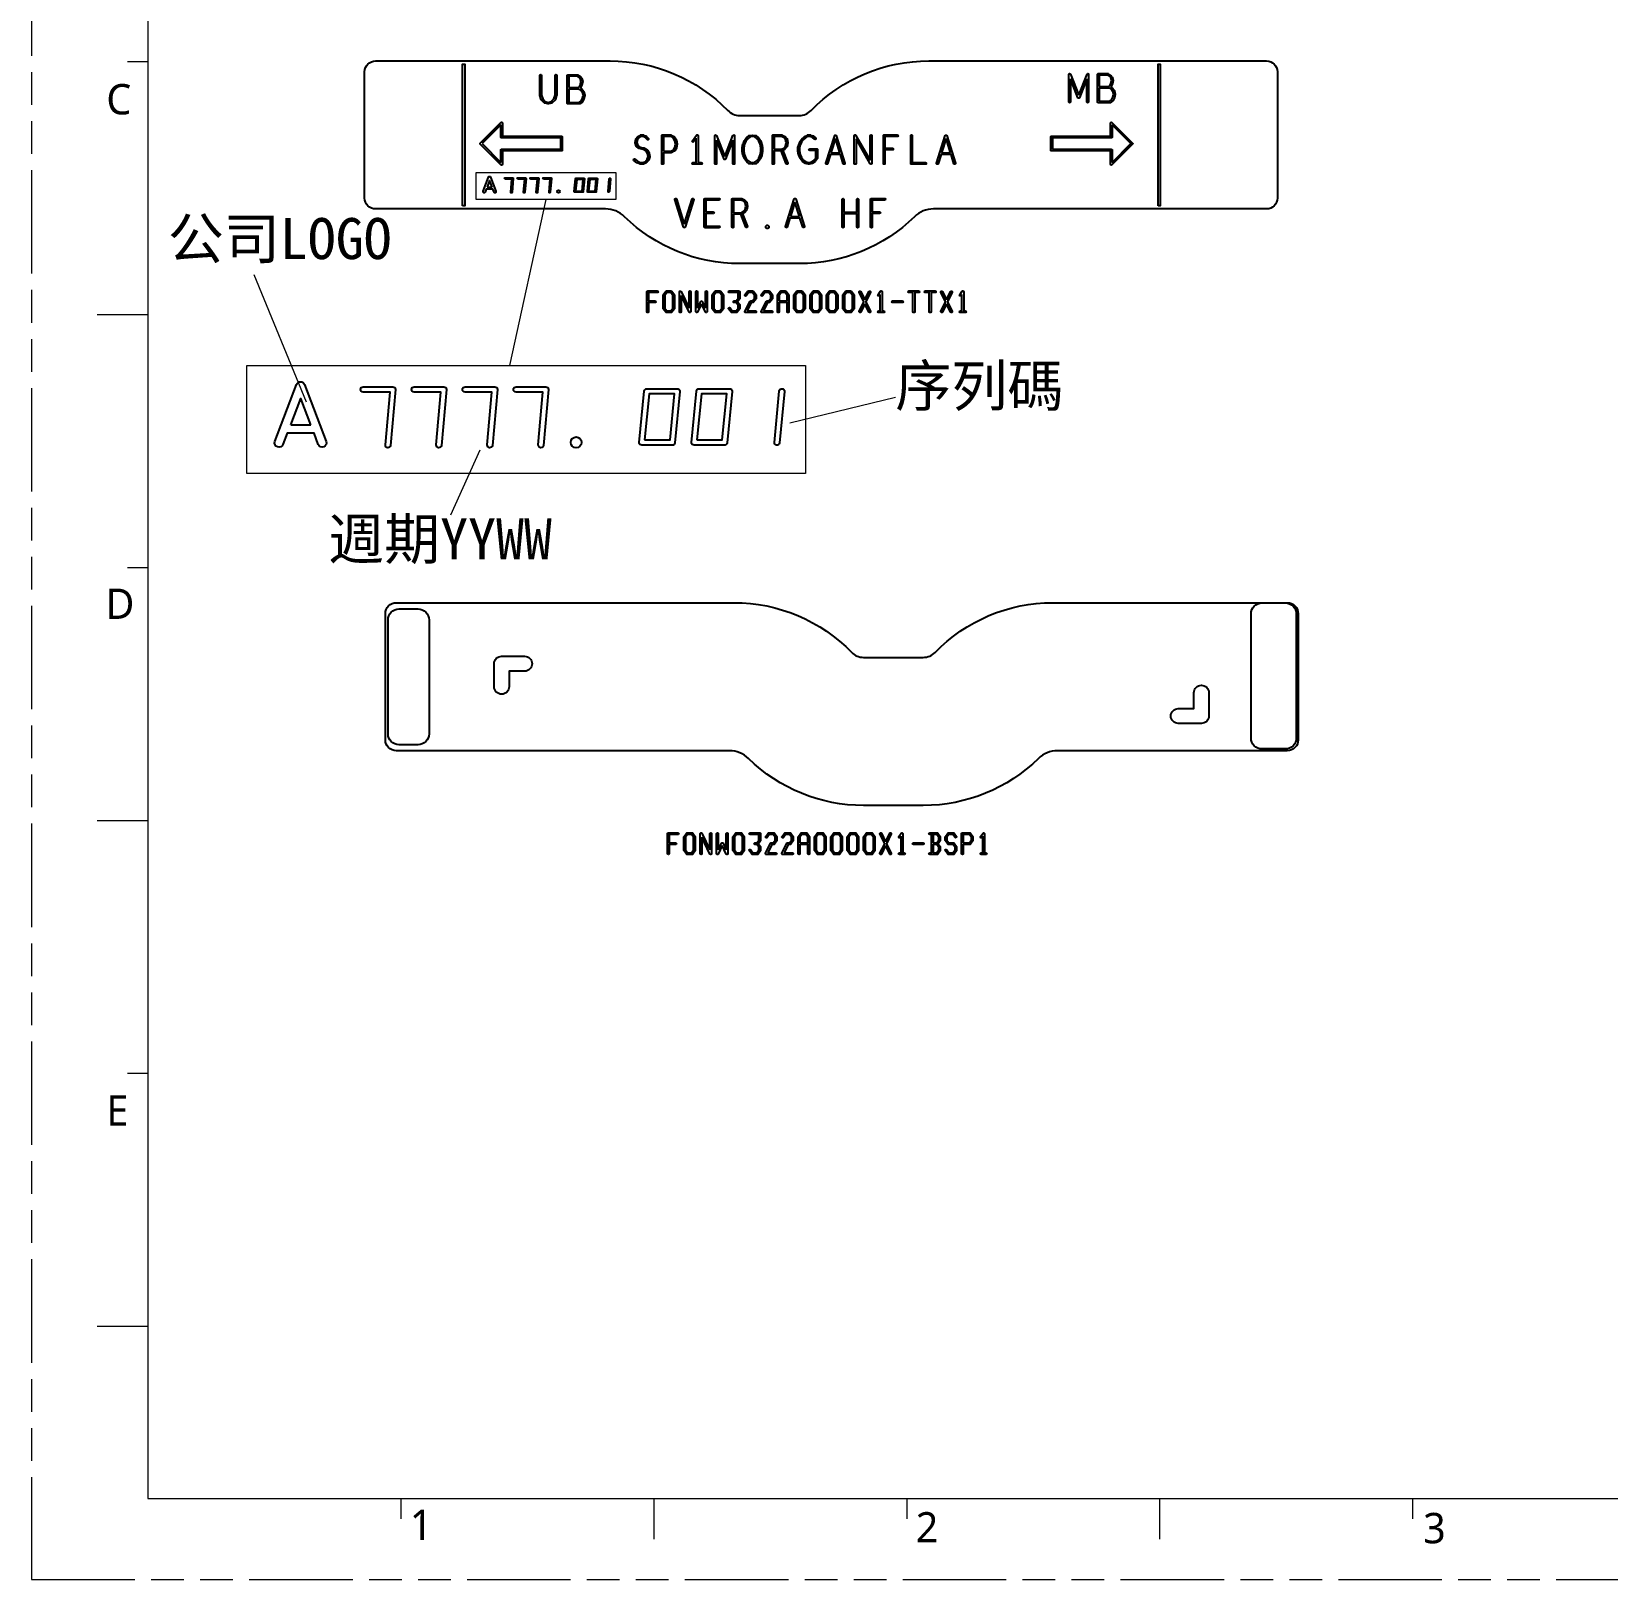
# Model space of a CAD drawing. Extents: x 1548 to 1929, y -174 to 95.
# Drawn here: x 1547.6 to 1692.3, y -174.5 to -32.3 of the extents above; entities that cross this region are included whole.
import ezdxf

# ---------------------------------------------------------------- set-up
doc = ezdxf.new("R2010")
doc.units = 0
doc.linetypes.add('PHANTOM', pattern=[29.5, 9.5, -1.5, 3, -1.5, 3, -1.5, 9.5])
doc.layers.get('0').update_dxf_attribs({"lineweight": 5})
doc.layers.add('0PAPERF', color=2, linetype='PHANTOM', lineweight=5, plot=False)
doc.layers.add('DIM', color=3, linetype='Continuous', lineweight=5)
doc.layers.add('備註', color=1, linetype='Continuous', lineweight=5)
for name, color, linetype in [('gbr-dxf_layer0', 7, 'Continuous'), ('gbr-outline-dxf_layer1', 2, 'Continuous'), ('鵬鼎', 5, 'Continuous')]:
    doc.layers.add(name, color=color, linetype=linetype)
doc.styles.add('SIMPLEX', font='simplex.shx')
doc.styles.get("Standard").update_dxf_attribs({"font": 'txt.shx'})

msp = doc.modelspace()

# ---------------------------------------------------------------- linework, layer by layer
for p, q in [((1558.29, 80.99), (1558.29, -167.04)), ((1558.29, -35.13), (1556.43, -35.13)), ((1558.29, -58.35), (1553.64, -58.35)), ((1558.29, -81.58), (1556.43, -81.58)), ((1558.29, -104.8), (1553.64, -104.8)), ((1558.29, -128.02), (1556.43, -128.02)), ((1558.29, -151.25), (1553.64, -151.25)), ((1558.29, -167.04), (1916.87, -167.04)), ((1581.51, -167.04), (1581.51, -168.9)), ((1627.96, -167.04), (1627.96, -168.9)), ((1674.41, -167.04), (1674.41, -168.9))]:
    msp.add_line(p, q)
at = {"color": 0}
for p, q in [((1604.73, -167.04), (1604.73, -170.76)), ((1651.18, -167.04), (1651.18, -170.76))]:
    msp.add_line(p, q, dxfattribs=at)
at = {"layer": '0PAPERF'}
for p, q in [((1547.6, 94.93), (1547.6, -174.47)), ((1547.6, -174.47), (1928.58, -174.47))]:
    msp.add_line(p, q, dxfattribs=at)
at = {"layer": 'gbr-dxf_layer0'}
for p, q in [((1590.69, -40.91), (1588.97, -42.63)), ((1588.97, -42.63), (1590.69, -44.35)), ((1621.42, -42.17), (1621.01, -43.48)), ((1621.83, -43.48), (1621.42, -42.17)), ((1631.58, -42.17), (1631.17, -43.48)), ((1631.99, -43.48), (1631.58, -42.17)), ((1621.01, -43.48), (1621.83, -43.48)), ((1631.17, -43.48), (1631.99, -43.48)), ((1589.9, -46.63), (1589.67, -46.02)), ((1589.67, -46.02), (1589.67, -46.02)), ((1589.44, -46.63), (1589.9, -46.63)), ((1617.7, -47.99), (1617.29, -49.31)), ((1618.12, -49.31), (1617.7, -47.99)), ((1617.29, -49.31), (1618.12, -49.31)), ((1572.32, -66.02), (1572.31, -65.99)), ((1573.24, -68.44), (1572.32, -66.02)), ((1571.4, -68.44), (1573.24, -68.44))]:
    msp.add_line(p, q, dxfattribs=at)
at = {"layer": 'gbr-dxf_layer0', "linetype": 'Continuous'}
for points in [[(1587.18, -48.33), (1587.18, -35.33), (1587.38, -35.33), (1587.38, -48.33)], [(1651.04, -48.33), (1651.04, -35.33), (1651.24, -35.33), (1651.24, -48.33)], [(1596.94, -37.48), (1597.82, -37.48), (1597.91, -37.39), (1598, -37.2), (1598.05, -36.93), (1598, -36.7), (1597.89, -36.56), (1597.7, -36.45), (1596.94, -36.45)], [(1645.65, -37.38), (1646.52, -37.38), (1646.62, -37.29), (1646.7, -37.1), (1646.76, -36.83), (1646.71, -36.6), (1646.6, -36.46), (1646.41, -36.35), (1645.65, -36.35)], [(1645.65, -38.74), (1646.59, -38.74), (1646.78, -38.6), (1646.89, -38.37), (1646.95, -38.09), (1646.9, -37.83), (1646.73, -37.61), (1646.54, -37.54), (1645.65, -37.54)], [(1596.94, -38.84), (1597.88, -38.84), (1598.07, -38.69), (1598.19, -38.47), (1598.25, -38.19), (1598.19, -37.93), (1598.02, -37.71), (1597.83, -37.64), (1596.94, -37.64)], [(1605.62, -43.32), (1606.29, -43.32), (1606.54, -43.2), (1606.68, -42.98), (1606.74, -42.67), (1606.68, -42.36), (1606.51, -42.1), (1606.29, -41.99), (1605.62, -41.99)], [(1613.02, -43.34), (1613.08, -43.67), (1613.2, -43.95), (1613.38, -44.18), (1613.58, -44.34), (1613.8, -44.37), (1614.02, -44.34), (1614.22, -44.18), (1614.4, -43.95), (1614.52, -43.67), (1614.58, -43.34), (1614.58, -43.02), (1614.52, -42.69), (1614.4, -42.41), (1614.22, -42.18), (1614.02, -42.02), (1613.8, -41.99), (1613.58, -42.02), (1613.38, -42.18), (1613.2, -42.41), (1613.08, -42.69), (1613.02, -43.02)], [(1615.78, -43.15), (1616.48, -43.15), (1616.67, -43.04), (1616.84, -42.85), (1616.9, -42.55), (1616.84, -42.24), (1616.71, -42.1), (1616.48, -41.99), (1615.78, -41.99)], [(1597.56, -46.98), (1598.15, -46.98), (1598.25, -45.92), (1597.67, -45.92)], [(1598.76, -46.98), (1599.35, -46.98), (1599.45, -45.92), (1598.87, -45.92)], [(1612.07, -48.97), (1612.76, -48.97), (1612.96, -48.86), (1613.13, -48.67), (1613.18, -48.37), (1613.13, -48.07), (1612.99, -47.92), (1612.77, -47.81), (1612.07, -47.81)], [(1605.75, -57.74), (1605.94, -57.99), (1606.3, -57.99), (1606.49, -57.74), (1606.49, -56.57), (1606.3, -56.31), (1605.94, -56.31), (1605.75, -56.57)], [(1610.25, -57.74), (1610.44, -57.99), (1610.8, -57.99), (1610.99, -57.74), (1610.99, -56.57), (1610.8, -56.31), (1610.44, -56.31), (1610.25, -56.57)], [(1616.25, -57.08), (1616.99, -57.08), (1616.99, -56.57), (1616.8, -56.31), (1616.44, -56.31), (1616.25, -56.57)], [(1617.75, -57.74), (1617.94, -57.99), (1618.3, -57.99), (1618.49, -57.74), (1618.49, -56.57), (1618.3, -56.31), (1617.94, -56.31), (1617.75, -56.57)], [(1619.25, -57.74), (1619.44, -57.99), (1619.8, -57.99), (1619.99, -57.74), (1619.99, -56.57), (1619.8, -56.31), (1619.44, -56.31), (1619.25, -56.57)], [(1620.75, -57.74), (1620.94, -57.99), (1621.3, -57.99), (1621.49, -57.74), (1621.49, -56.57), (1621.3, -56.31), (1620.94, -56.31), (1620.75, -56.57)], [(1622.25, -57.74), (1622.44, -57.99), (1622.8, -57.99), (1622.99, -57.74), (1622.99, -56.57), (1622.8, -56.31), (1622.44, -56.31), (1622.25, -56.57)], [(1603.9, -69.84), (1606.23, -69.84), (1606.64, -65.61), (1604.32, -65.61)], [(1608.7, -69.84), (1611.03, -69.84), (1611.44, -65.61), (1609.12, -65.61)], [(1607.66, -107.49), (1607.84, -107.75), (1608.21, -107.75), (1608.4, -107.49), (1608.4, -106.32), (1608.21, -106.06), (1607.84, -106.06), (1607.66, -106.32)], [(1612.16, -107.49), (1612.34, -107.75), (1612.71, -107.75), (1612.9, -107.49), (1612.9, -106.32), (1612.71, -106.06), (1612.34, -106.06), (1612.16, -106.32)], [(1618.16, -106.83), (1618.9, -106.83), (1618.9, -106.32), (1618.71, -106.06), (1618.34, -106.06), (1618.16, -106.32)], [(1619.66, -107.49), (1619.84, -107.75), (1620.21, -107.75), (1620.4, -107.49), (1620.4, -106.32), (1620.21, -106.06), (1619.84, -106.06), (1619.66, -106.32)], [(1621.16, -107.49), (1621.34, -107.75), (1621.71, -107.75), (1621.9, -107.49), (1621.9, -106.32), (1621.71, -106.06), (1621.34, -106.06), (1621.16, -106.32)], [(1622.66, -107.49), (1622.84, -107.75), (1623.21, -107.75), (1623.4, -107.49), (1623.4, -106.32), (1623.21, -106.06), (1622.84, -106.06), (1622.66, -106.32)], [(1624.16, -107.49), (1624.34, -107.75), (1624.71, -107.75), (1624.9, -107.49), (1624.9, -106.32), (1624.71, -106.06), (1624.34, -106.06), (1624.16, -106.32)], [(1630.38, -106.83), (1630.71, -106.83), (1630.9, -106.58), (1630.9, -106.32), (1630.71, -106.06), (1630.38, -106.06)], [(1630.38, -107.75), (1630.71, -107.75), (1630.9, -107.49), (1630.9, -107.24), (1630.71, -106.98), (1630.38, -106.98)], [(1633.16, -106.83), (1633.71, -106.83), (1633.9, -106.58), (1633.9, -106.32), (1633.71, -106.06), (1633.16, -106.06)]]:
    msp.add_lwpolyline(points, close=True, dxfattribs=at)
for points in [[(1594.28, -38.19), (1594.28, -36.37, -1), (1594.43, -36.37), (1594.43, -38.18), (1594.55, -38.53), (1594.78, -38.76), (1595.05, -38.84), (1595.33, -38.76), (1595.56, -38.53), (1595.68, -38.18), (1595.68, -36.37, -1), (1595.83, -36.37), (1595.83, -38.19, -0.081718), (1595.82, -38.22), (1595.7, -38.6, -0.117618), (1595.68, -38.63), (1595.42, -38.88, -0.133403), (1595.39, -38.9), (1595.07, -38.99, -0.130976), (1595.03, -38.99), (1594.72, -38.9, -0.133401), (1594.68, -38.88), (1594.43, -38.63, -0.117629), (1594.41, -38.6), (1594.28, -38.22, -0.081719)], [(1588.81, -42.68, -0.414237), (1588.81, -42.58), (1590.71, -40.68, -0.669783), (1590.84, -40.73), (1590.84, -41.95), (1596.26, -41.95, -0.414241), (1596.34, -42.03), (1596.34, -43.23, -0.414241), (1596.26, -43.3), (1590.84, -43.3), (1590.84, -44.53, -0.669783), (1590.71, -44.58)], [(1602.92, -44.17, -1), (1603.02, -44.05), (1603.27, -44.26), (1603.53, -44.37), (1603.75, -44.37), (1603.97, -44.26), (1604.14, -44.07), (1604.23, -43.81), (1604.17, -43.55), (1604.03, -43.32), (1603.77, -43.17), (1603.4, -43.09, -0.110279), (1603.37, -43.07), (1603.15, -42.9, -0.154258), (1603.12, -42.86), (1603.03, -42.57, -0.132205), (1603.03, -42.53), (1603.09, -42.23, -0.109847), (1603.1, -42.2), (1603.26, -41.99, -0.104238), (1603.29, -41.97), (1603.51, -41.84, -0.13151), (1603.55, -41.83), (1603.77, -41.83, -0.091899), (1603.79, -41.84), (1604.02, -41.92, -0.119935), (1604.05, -41.94), (1604.24, -42.16, -1), (1604.12, -42.26), (1603.95, -42.06), (1603.75, -41.99), (1603.57, -41.99), (1603.37, -42.1), (1603.24, -42.28), (1603.18, -42.54), (1603.26, -42.8), (1603.45, -42.94), (1603.82, -43.02, -0.080199), (1603.84, -43.03), (1604.12, -43.2, -0.121595), (1604.15, -43.22), (1604.31, -43.48, -0.088359), (1604.32, -43.5), (1604.38, -43.8, -0.132046), (1604.38, -43.84), (1604.28, -44.13, -0.106883), (1604.27, -44.16), (1604.08, -44.37, -0.095711), (1604.05, -44.39), (1603.8, -44.52, -0.117327), (1603.77, -44.53), (1603.51, -44.53, -0.105307), (1603.48, -44.52), (1603.2, -44.39, -0.070404), (1603.18, -44.38)], [(1605.47, -44.45), (1605.47, -41.91, -0.414239), (1605.55, -41.83), (1606.31, -41.83, -0.117327), (1606.34, -41.84), (1606.6, -41.97, -0.135266), (1606.63, -42), (1606.82, -42.29, -0.098169), (1606.83, -42.32), (1606.89, -42.66, -0.093043), (1606.89, -42.69), (1606.83, -43.02, -0.094948), (1606.82, -43.05), (1606.66, -43.3, -0.150911), (1606.62, -43.33), (1606.34, -43.46, -0.106318), (1606.31, -43.47), (1605.62, -43.47), (1605.62, -44.45, -1)], [(1612.87, -43.35), (1612.87, -43.01, -0.047494), (1612.87, -43), (1612.93, -42.66, -0.055619), (1612.94, -42.64), (1613.06, -42.35, -0.060988), (1613.07, -42.33), (1613.26, -42.08, -0.07091), (1613.28, -42.06), (1613.5, -41.89, -0.122785), (1613.53, -41.88), (1613.79, -41.84, -0.08303), (1613.81, -41.84), (1614.07, -41.88, -0.122803), (1614.1, -41.89), (1614.32, -42.06, -0.070956), (1614.34, -42.08), (1614.53, -42.33, -0.060985), (1614.54, -42.35), (1614.66, -42.64, -0.055604), (1614.67, -42.66), (1614.73, -43, -0.047494), (1614.73, -43.01), (1614.73, -43.35, -0.047494), (1614.73, -43.36), (1614.67, -43.7, -0.055619), (1614.66, -43.72), (1614.54, -44.01, -0.060988), (1614.53, -44.03), (1614.34, -44.28, -0.07091), (1614.32, -44.3), (1614.1, -44.47, -0.122785), (1614.07, -44.48), (1613.81, -44.53, -0.08303), (1613.79, -44.53), (1613.53, -44.48, -0.122803), (1613.5, -44.47), (1613.28, -44.3, -0.070956), (1613.26, -44.28), (1613.07, -44.03, -0.060985), (1613.06, -44.01), (1612.94, -43.72, -0.055604), (1612.93, -43.7), (1612.87, -43.36, -0.047494)], [(1615.63, -44.45), (1615.63, -41.91, -0.414239), (1615.71, -41.83), (1616.5, -41.83, -0.117327), (1616.53, -41.84), (1616.79, -41.97, -0.089771), (1616.81, -41.99), (1616.97, -42.15, -0.14444), (1616.99, -42.19), (1617.05, -42.53, -0.093043), (1617.05, -42.56), (1616.99, -42.9, -0.13802), (1616.97, -42.93), (1616.78, -43.15, -0.081369), (1616.76, -43.16), (1616.59, -43.26), (1617.05, -44.42, -1), (1616.9, -44.48), (1616.45, -43.3), (1615.78, -43.3), (1615.78, -44.45, -1)], [(1617.98, -43.31), (1617.98, -43.01, -0.062634), (1617.98, -42.99), (1618.05, -42.73), (1618.18, -42.43, -0.060988), (1618.18, -42.41), (1618.37, -42.16, -0.05144), (1618.39, -42.15), (1618.58, -41.98, -0.066824), (1618.59, -41.97), (1618.85, -41.84, -0.117327), (1618.88, -41.83), (1619.1, -41.83, -0.081654), (1619.13, -41.84), (1619.38, -41.92, -0.103331), (1619.41, -41.94), (1619.6, -42.11, -1), (1619.5, -42.22), (1619.32, -42.06), (1619.09, -41.99), (1618.9, -41.99), (1618.67, -42.1), (1618.49, -42.26), (1618.31, -42.5), (1618.19, -42.78), (1618.13, -43.02), (1618.13, -43.3), (1618.19, -43.62), (1618.31, -43.9), (1618.49, -44.14), (1618.69, -44.3), (1618.98, -44.37), (1619.26, -44.3), (1619.46, -44.14), (1619.63, -43.92), (1619.63, -43.26), (1619.07, -43.26, -1), (1619.07, -43.1), (1619.71, -43.1, -0.414239), (1619.78, -43.18), (1619.78, -43.94, -0.162332), (1619.77, -43.99), (1619.58, -44.24, -0.070303), (1619.56, -44.26), (1619.34, -44.43, -0.099434), (1619.31, -44.44), (1619, -44.52, -0.130976), (1618.96, -44.52), (1618.64, -44.44, -0.099456), (1618.61, -44.43), (1618.39, -44.26, -0.070257), (1618.37, -44.24), (1618.18, -43.99, -0.060985), (1618.18, -43.97), (1618.05, -43.68, -0.055604), (1618.04, -43.66), (1617.98, -43.32, -0.047494)], [(1620.55, -44.43), (1621.35, -41.89, -0.735222), (1621.49, -41.89), (1622.29, -44.43, -1), (1622.14, -44.47), (1621.88, -43.64), (1620.96, -43.64), (1620.7, -44.47, -1)], [(1625.82, -44.45), (1625.82, -41.91, -0.414239), (1625.9, -41.83), (1627.1, -41.83, -1), (1627.1, -41.99), (1625.97, -41.99), (1625.97, -43.06), (1626.66, -43.06, -1), (1626.66, -43.21), (1625.97, -43.21), (1625.97, -44.45, -1)], [(1628.33, -44.45), (1628.33, -41.91, -1), (1628.48, -41.91), (1628.48, -44.37), (1629.68, -44.37, -1), (1629.68, -44.53), (1628.41, -44.53, -0.414239)], [(1630.71, -44.43), (1631.51, -41.89, -0.735222), (1631.65, -41.89), (1632.45, -44.43, -1), (1632.3, -44.47), (1632.04, -43.64), (1631.12, -43.64), (1630.86, -44.47, -1)], [(1641.19, -43.23), (1641.19, -42.03, -0.414241), (1641.26, -41.95), (1646.69, -41.95), (1646.69, -40.73, -0.669783), (1646.81, -40.68), (1648.71, -42.58, -0.414237), (1648.71, -42.68), (1646.81, -44.58, -0.669783), (1646.69, -44.53), (1646.69, -43.3), (1641.26, -43.3, -0.414241)], [(1589.08, -47.01), (1589.57, -45.7, -0.689238), (1589.76, -45.7), (1590.25, -47.01, -1), (1590.07, -47.08), (1589.97, -46.82), (1589.36, -46.82), (1589.26, -47.08, -0.999982)], [(1591.1, -45.88, -1), (1591.1, -45.76), (1591.78, -45.76, -0.441609), (1591.84, -45.82), (1591.73, -47.1, -1), (1591.61, -47.09), (1591.72, -45.88)], [(1592.27, -45.88, -1), (1592.27, -45.76), (1592.95, -45.76, -0.441609), (1593.01, -45.82), (1592.9, -47.1, -1), (1592.78, -47.09), (1592.89, -45.88)], [(1593.44, -45.88, -1), (1593.44, -45.76), (1594.12, -45.76, -0.441609), (1594.18, -45.82), (1594.07, -47.1, -1), (1593.95, -47.09), (1594.06, -45.88)], [(1594.61, -45.88, -1), (1594.61, -45.76), (1595.29, -45.76, -0.441609), (1595.35, -45.82), (1595.24, -47.1, -1), (1595.12, -47.09), (1595.23, -45.88)], [(1597.44, -47.03), (1597.55, -45.85, -0.387611), (1597.61, -45.8), (1598.31, -45.8, -0.444611), (1598.37, -45.86), (1598.26, -47.04, -0.387611), (1598.2, -47.1), (1597.5, -47.1, -0.444611)], [(1598.64, -47.03), (1598.75, -45.85, -0.387811), (1598.81, -45.8), (1599.51, -45.8, -0.444611), (1599.57, -45.86), (1599.46, -47.04, -0.387611), (1599.4, -47.1), (1598.7, -47.1, -0.444611)], [(1600.54, -47.03), (1600.65, -45.85, -1), (1600.77, -45.86), (1600.66, -47.04, -1)], [(1609.37, -50.28), (1609.37, -47.74, -0.414239), (1609.45, -47.66), (1610.72, -47.66, -1), (1610.72, -47.81), (1609.53, -47.81), (1609.53, -48.89), (1610.21, -48.89, -1), (1610.21, -49.04), (1609.53, -49.04), (1609.53, -50.2), (1610.72, -50.2, -1), (1610.72, -50.35), (1609.45, -50.35, -0.414239)], [(1611.91, -50.28), (1611.91, -47.74, -0.414239), (1611.99, -47.66), (1612.78, -47.66, -0.117327), (1612.82, -47.67), (1613.07, -47.79, -0.090394), (1613.09, -47.81), (1613.25, -47.98, -0.14317), (1613.27, -48.02), (1613.33, -48.36, -0.093929), (1613.33, -48.39), (1613.27, -48.72, -0.13802), (1613.25, -48.76), (1613.06, -48.97, -0.081369), (1613.04, -48.99), (1612.88, -49.08), (1613.33, -50.25, -1), (1613.19, -50.3), (1612.73, -49.12), (1612.07, -49.12), (1612.07, -50.28, -1)], [(1616.84, -50.25), (1617.63, -47.71, -0.735222), (1617.78, -47.71), (1618.57, -50.25, -1), (1618.43, -50.3), (1618.16, -49.46), (1617.24, -49.46), (1616.98, -50.3, -1)], [(1622.04, -50.28), (1622.04, -47.74, -1), (1622.19, -47.74), (1622.19, -48.93), (1623.38, -48.93), (1623.38, -47.74, -1), (1623.53, -47.74), (1623.53, -50.28, -1), (1623.38, -50.28), (1623.38, -49.08), (1622.19, -49.08), (1622.19, -50.28, -1)], [(1624.65, -50.28), (1624.65, -47.74, -0.414239), (1624.72, -47.66), (1625.93, -47.66, -1), (1625.93, -47.81), (1624.8, -47.81), (1624.8, -48.89), (1625.48, -48.89, -1), (1625.48, -49.04), (1624.8, -49.04), (1624.8, -50.28, -1)], [(1615.02, -50.32), (1615.02, -50.23, -0.25242), (1615.06, -50.17), (1615.12, -50.13, -0.301792), (1615.21, -50.13), (1615.27, -50.17, -0.252433), (1615.3, -50.23), (1615.3, -50.32, -0.252691), (1615.27, -50.38), (1615.21, -50.42, -0.301792), (1615.12, -50.42), (1615.06, -50.38, -0.252456)], [(1604.1, -58.07), (1604.1, -56.23, -0.414239), (1604.17, -56.16), (1605.07, -56.16, -1), (1605.07, -56.31), (1604.25, -56.31), (1604.25, -57.08), (1604.84, -57.08, -1), (1604.84, -57.23), (1604.25, -57.23), (1604.25, -58.07, -1)], [(1605.6, -57.76), (1605.6, -56.54, -0.159612), (1605.61, -56.5), (1605.84, -56.19, -0.240361), (1605.9, -56.16), (1606.34, -56.16, -0.240361), (1606.4, -56.19), (1606.63, -56.5, -0.159612), (1606.64, -56.54), (1606.64, -57.76, -0.159612), (1606.63, -57.81), (1606.4, -58.11, -0.240361), (1606.34, -58.15), (1605.9, -58.15, -0.240361), (1605.84, -58.11), (1605.61, -57.81, -0.159612)], [(1610.1, -57.76), (1610.1, -56.54, -0.159612), (1610.11, -56.5), (1610.34, -56.19, -0.240361), (1610.4, -56.16), (1610.84, -56.16, -0.240361), (1610.9, -56.19), (1611.13, -56.5, -0.159612), (1611.14, -56.54), (1611.14, -57.76, -0.159612), (1611.13, -57.81), (1610.9, -58.11, -0.240361), (1610.84, -58.15), (1610.4, -58.15, -0.240361), (1610.34, -58.11), (1610.11, -57.81, -0.159612)], [(1611.61, -57.81, -1), (1611.74, -57.72), (1611.94, -57.99), (1612.3, -57.99), (1612.49, -57.74), (1612.49, -57.48), (1612.3, -57.23), (1612.12, -57.23, -1), (1612.12, -57.08), (1612.3, -57.08), (1612.49, -56.82), (1612.49, -56.31), (1611.67, -56.31, -1), (1611.67, -56.16), (1612.57, -56.16, -0.414239), (1612.64, -56.23), (1612.64, -56.85, -0.159612), (1612.63, -56.89), (1612.44, -57.15), (1612.63, -57.41, -0.159612), (1612.64, -57.46), (1612.64, -57.76, -0.159612), (1612.63, -57.81), (1612.4, -58.11, -0.240361), (1612.34, -58.15), (1611.9, -58.15, -0.240361), (1611.84, -58.11)], [(1616.1, -58.07), (1616.1, -56.54, -0.159612), (1616.11, -56.5), (1616.34, -56.19, -0.240361), (1616.4, -56.16), (1616.84, -56.16, -0.240361), (1616.9, -56.19), (1617.13, -56.5, -0.159612), (1617.14, -56.54), (1617.14, -58.07, -1), (1616.99, -58.07), (1616.99, -57.23), (1616.25, -57.23), (1616.25, -58.07, -1)], [(1617.6, -57.76), (1617.6, -56.54, -0.159612), (1617.61, -56.5), (1617.84, -56.19, -0.240361), (1617.9, -56.16), (1618.34, -56.16, -0.240361), (1618.4, -56.19), (1618.63, -56.5, -0.159612), (1618.64, -56.54), (1618.64, -57.76, -0.159612), (1618.63, -57.81), (1618.4, -58.11, -0.240361), (1618.34, -58.15), (1617.9, -58.15, -0.240361), (1617.84, -58.11), (1617.61, -57.81, -0.159612)], [(1619.1, -57.76), (1619.1, -56.54, -0.159612), (1619.11, -56.5), (1619.34, -56.19, -0.240361), (1619.4, -56.16), (1619.84, -56.16, -0.240361), (1619.9, -56.19), (1620.13, -56.5, -0.159612), (1620.14, -56.54), (1620.14, -57.76, -0.159612), (1620.13, -57.81), (1619.9, -58.11, -0.240361), (1619.84, -58.15), (1619.4, -58.15, -0.240361), (1619.34, -58.11), (1619.11, -57.81, -0.159612)], [(1620.6, -57.76), (1620.6, -56.54, -0.159612), (1620.61, -56.5), (1620.84, -56.19, -0.240361), (1620.9, -56.16), (1621.34, -56.16, -0.240361), (1621.4, -56.19), (1621.63, -56.5, -0.159612), (1621.64, -56.54), (1621.64, -57.76, -0.159612), (1621.63, -57.81), (1621.4, -58.11, -0.240361), (1621.34, -58.15), (1620.9, -58.15, -0.240361), (1620.84, -58.11), (1620.61, -57.81, -0.159612)], [(1622.1, -57.76), (1622.1, -56.54, -0.159612), (1622.11, -56.5), (1622.34, -56.19, -0.240361), (1622.4, -56.16), (1622.84, -56.16, -0.240361), (1622.9, -56.19), (1623.13, -56.5, -0.159612), (1623.14, -56.54), (1623.14, -57.76, -0.159612), (1623.13, -57.81), (1622.9, -58.11, -0.240361), (1622.84, -58.15), (1622.4, -58.15, -0.240361), (1622.34, -58.11), (1622.11, -57.81, -0.159612)], [(1628.17, -56.31, -1), (1628.17, -56.16), (1629.07, -56.16, -1), (1629.07, -56.31), (1628.7, -56.31), (1628.7, -58.07, -1), (1628.54, -58.07), (1628.54, -56.31)], [(1629.67, -56.31, -1), (1629.67, -56.16), (1630.57, -56.16, -1), (1630.57, -56.31), (1630.2, -56.31), (1630.2, -58.07, -1), (1630.04, -58.07), (1630.04, -56.31)], [(1626.67, -57.23, -1), (1626.67, -57.08), (1627.57, -57.08, -1), (1627.57, -57.23)], [(1569.95, -69.97), (1571.94, -64.75, -0.689238), (1572.68, -64.75), (1574.66, -69.97, -1), (1573.93, -70.25), (1573.54, -69.23), (1571.08, -69.23), (1570.69, -70.25, -0.999982)], [(1578.05, -65.44, -1), (1578.05, -64.96), (1580.78, -64.96, -0.441609), (1581.02, -65.22), (1580.57, -70.34, -1), (1580.09, -70.29), (1580.52, -65.44)], [(1582.73, -65.44, -1), (1582.73, -64.96), (1585.46, -64.96, -0.441609), (1585.7, -65.22), (1585.25, -70.34, -1), (1584.77, -70.29), (1585.2, -65.44)], [(1587.41, -65.44, -1), (1587.41, -64.96), (1590.14, -64.96, -0.441609), (1590.38, -65.22), (1589.93, -70.34, -1), (1589.45, -70.29), (1589.88, -65.44)], [(1592.09, -65.44, -1), (1592.09, -64.96), (1594.82, -64.96, -0.441609), (1595.06, -65.22), (1594.61, -70.34, -1), (1594.13, -70.29), (1594.56, -65.44)], [(1603.4, -70.06), (1603.86, -65.35, -0.387611), (1604.1, -65.13), (1606.9, -65.13, -0.444611), (1607.14, -65.39), (1606.68, -70.11, -0.387611), (1606.44, -70.32), (1603.64, -70.32, -0.444611)], [(1608.2, -70.06), (1608.66, -65.35, -0.387811), (1608.9, -65.13), (1611.7, -65.13, -0.444611), (1611.94, -65.39), (1611.48, -70.11, -0.387611), (1611.24, -70.32), (1608.44, -70.32, -0.444611)], [(1615.81, -70.06), (1616.26, -65.35, -1), (1616.74, -65.39), (1616.28, -70.11, -1)], [(1580.34, -96.83), (1580.34, -86.36, -0.414217), (1581.34, -85.36), (1583.1, -85.36, -0.414216), (1584.1, -86.36), (1584.1, -96.83, -0.414216), (1583.1, -97.83), (1581.34, -97.83, -0.414217)], [(1659.58, -85.81, -0.414199), (1660.58, -84.81), (1662.74, -84.81, -0.414239), (1663.74, -85.81), (1663.74, -97.21, -0.414216), (1662.74, -98.21), (1660.58, -98.21, -0.414213), (1659.58, -97.21)], [(1590.08, -92.5), (1590.08, -90.38, -0.414216), (1590.76, -89.7), (1592.88, -89.7, -1), (1592.88, -91.07), (1591.45, -91.07), (1591.45, -92.5, -1)], [(1652.9, -95.87, -1), (1652.9, -94.5), (1654.33, -94.5), (1654.33, -93.06, -1), (1655.71, -93.06), (1655.71, -95.18, -0.414216), (1655.02, -95.87)], [(1606, -107.82), (1606, -105.99, -0.414239), (1606.08, -105.91), (1606.97, -105.91, -1), (1606.97, -106.06), (1606.16, -106.06), (1606.16, -106.83), (1606.75, -106.83, -1), (1606.75, -106.98), (1606.16, -106.98), (1606.16, -107.82, -1)], [(1607.5, -107.52), (1607.5, -106.29, -0.159612), (1607.52, -106.25), (1607.74, -105.94, -0.240361), (1607.8, -105.91), (1608.25, -105.91, -0.240361), (1608.31, -105.94), (1608.53, -106.25, -0.159612), (1608.55, -106.29), (1608.55, -107.52, -0.159612), (1608.53, -107.56), (1608.31, -107.87, -0.240361), (1608.25, -107.9), (1607.8, -107.9, -0.240361), (1607.74, -107.87), (1607.52, -107.56, -0.159612)], [(1612, -107.52), (1612, -106.29, -0.159612), (1612.02, -106.25), (1612.24, -105.94, -0.240361), (1612.3, -105.91), (1612.75, -105.91, -0.240361), (1612.81, -105.94), (1613.03, -106.25, -0.159612), (1613.05, -106.29), (1613.05, -107.52, -0.159612), (1613.03, -107.56), (1612.81, -107.87, -0.240361), (1612.75, -107.9), (1612.3, -107.9, -0.240361), (1612.24, -107.87), (1612.02, -107.56, -0.159612)], [(1613.52, -107.56, -1), (1613.64, -107.47), (1613.84, -107.75), (1614.21, -107.75), (1614.4, -107.49), (1614.4, -107.24), (1614.21, -106.98), (1614.03, -106.98, -1), (1614.03, -106.83), (1614.21, -106.83), (1614.4, -106.58), (1614.4, -106.06), (1613.58, -106.06, -1), (1613.58, -105.91), (1614.47, -105.91, -0.414239), (1614.55, -105.99), (1614.55, -106.6, -0.159612), (1614.53, -106.64), (1614.34, -106.91), (1614.53, -107.17, -0.159612), (1614.55, -107.21), (1614.55, -107.52, -0.159612), (1614.53, -107.56), (1614.31, -107.87, -0.240361), (1614.25, -107.9), (1613.8, -107.9, -0.240361), (1613.74, -107.87)], [(1618, -107.82), (1618, -106.29, -0.159612), (1618.02, -106.25), (1618.24, -105.94, -0.240361), (1618.3, -105.91), (1618.75, -105.91, -0.240361), (1618.81, -105.94), (1619.03, -106.25, -0.159612), (1619.05, -106.29), (1619.05, -107.82, -1), (1618.9, -107.82), (1618.9, -106.98), (1618.16, -106.98), (1618.16, -107.82, -1)], [(1619.5, -107.52), (1619.5, -106.29, -0.159612), (1619.52, -106.25), (1619.74, -105.94, -0.240361), (1619.8, -105.91), (1620.25, -105.91, -0.240361), (1620.31, -105.94), (1620.53, -106.25, -0.159612), (1620.55, -106.29), (1620.55, -107.52, -0.159612), (1620.53, -107.56), (1620.31, -107.87, -0.240361), (1620.25, -107.9), (1619.8, -107.9, -0.240361), (1619.74, -107.87), (1619.52, -107.56, -0.159612)], [(1621, -107.52), (1621, -106.29, -0.159612), (1621.02, -106.25), (1621.24, -105.94, -0.240361), (1621.3, -105.91), (1621.75, -105.91, -0.240361), (1621.81, -105.94), (1622.03, -106.25, -0.159612), (1622.05, -106.29), (1622.05, -107.52, -0.159612), (1622.03, -107.56), (1621.81, -107.87, -0.240361), (1621.75, -107.9), (1621.3, -107.9, -0.240361), (1621.24, -107.87), (1621.02, -107.56, -0.159612)], [(1622.5, -107.52), (1622.5, -106.29, -0.159612), (1622.52, -106.25), (1622.74, -105.94, -0.240361), (1622.8, -105.91), (1623.25, -105.91, -0.240361), (1623.31, -105.94), (1623.53, -106.25, -0.159612), (1623.55, -106.29), (1623.55, -107.52, -0.159612), (1623.53, -107.56), (1623.31, -107.87, -0.240361), (1623.25, -107.9), (1622.8, -107.9, -0.240361), (1622.74, -107.87), (1622.52, -107.56, -0.159612)], [(1624, -107.52), (1624, -106.29, -0.159612), (1624.02, -106.25), (1624.24, -105.94, -0.240361), (1624.3, -105.91), (1624.75, -105.91, -0.240361), (1624.81, -105.94), (1625.03, -106.25, -0.159612), (1625.05, -106.29), (1625.05, -107.52, -0.159612), (1625.03, -107.56), (1624.81, -107.87, -0.240361), (1624.75, -107.9), (1624.3, -107.9, -0.240361), (1624.24, -107.87), (1624.02, -107.56, -0.159612)], [(1628.58, -106.98, -1), (1628.58, -106.83), (1629.47, -106.83, -1), (1629.47, -106.98)], [(1630.08, -107.9, -1), (1630.08, -107.75), (1630.23, -107.75), (1630.23, -106.06), (1630.08, -106.06, -1), (1630.08, -105.91), (1630.75, -105.91, -0.240361), (1630.81, -105.94), (1631.03, -106.25, -0.159612), (1631.05, -106.29), (1631.05, -106.6, -0.159612), (1631.03, -106.64), (1630.84, -106.91), (1631.03, -107.17, -0.159612), (1631.05, -107.21), (1631.05, -107.52, -0.159612), (1631.03, -107.56), (1630.81, -107.87, -0.240361), (1630.75, -107.9)], [(1631.5, -106.6), (1631.5, -106.29, -0.159612), (1631.52, -106.25), (1631.74, -105.94, -0.240361), (1631.8, -105.91), (1632.25, -105.91, -0.240361), (1632.31, -105.94), (1632.53, -106.25, -1), (1632.41, -106.34), (1632.21, -106.06), (1631.84, -106.06), (1631.66, -106.32), (1631.66, -106.58), (1631.84, -106.83), (1632.25, -106.83, -0.240361), (1632.31, -106.86), (1632.53, -107.17, -0.159612), (1632.55, -107.21), (1632.55, -107.52, -0.159612), (1632.53, -107.56), (1632.31, -107.87, -0.240361), (1632.25, -107.9), (1631.8, -107.9, -0.240361), (1631.74, -107.87), (1631.52, -107.56, -1), (1631.64, -107.47), (1631.84, -107.75), (1632.21, -107.75), (1632.4, -107.49), (1632.4, -107.24), (1632.21, -106.98), (1631.8, -106.98, -0.240361), (1631.74, -106.95), (1631.52, -106.64, -0.159612)], [(1633, -107.82), (1633, -105.99, -0.414239), (1633.08, -105.91), (1633.75, -105.91, -0.240361), (1633.81, -105.94), (1634.03, -106.25, -0.159612), (1634.05, -106.29), (1634.05, -106.6, -0.159612), (1634.03, -106.64), (1633.81, -106.95, -0.240361), (1633.75, -106.98), (1633.16, -106.98), (1633.16, -107.82, -1)]]:
    msp.add_lwpolyline(points, format="xyb", close=True, dxfattribs=at)
for points in [[(1596.79, -38.91), (1596.79, -36.37, -0.414239), (1596.86, -36.3), (1597.72, -36.3, -0.131509), (1597.76, -36.31), (1597.98, -36.43, -0.103446), (1598, -36.46), (1598.13, -36.62, -0.101163), (1598.14, -36.65), (1598.21, -36.91, -0.115749), (1598.21, -36.94), (1598.14, -37.24, -0.054951), (1598.14, -37.25), (1598.04, -37.46, -0.093001), (1598.03, -37.49), (1597.98, -37.53)], [(1597.98, -37.53), (1598.1, -37.57, -0.142568), (1598.13, -37.6), (1598.32, -37.85, -0.109673), (1598.33, -37.88), (1598.4, -38.18, -0.106589), (1598.4, -38.21), (1598.33, -38.51, -0.064735), (1598.33, -38.53), (1598.2, -38.78, -0.11523), (1598.18, -38.81), (1597.96, -38.97, -0.165402), (1597.91, -38.99), (1596.86, -38.99, -0.414239), (1596.79, -38.91)], [(1642.86, -38.81), (1642.86, -36.27, -0.831145), (1643.01, -36.25), (1643.76, -38.18)], [(1643.01, -36.68), (1643.01, -38.81, -1), (1642.86, -38.81)], [(1644.51, -36.68), (1643.83, -38.42, -0.683373), (1643.69, -38.42), (1643.01, -36.68)], [(1643.76, -38.18), (1644.52, -36.25, -0.831145), (1644.66, -36.27), (1644.66, -38.81, -1), (1644.51, -38.81), (1644.51, -36.68)], [(1645.49, -38.81), (1645.49, -36.27, -0.414239), (1645.57, -36.2), (1646.43, -36.2, -0.131509), (1646.47, -36.21), (1646.69, -36.34, -0.103446), (1646.71, -36.36), (1646.84, -36.52, -0.101163), (1646.85, -36.55), (1646.91, -36.81, -0.115749), (1646.91, -36.84), (1646.85, -37.14, -0.054015), (1646.85, -37.15), (1646.75, -37.36, -0.091609), (1646.74, -37.39), (1646.69, -37.43)], [(1646.69, -37.43), (1646.8, -37.47, -0.142568), (1646.84, -37.5), (1647.03, -37.75, -0.109673), (1647.04, -37.78), (1647.11, -38.08, -0.106589), (1647.11, -38.11), (1647.04, -38.41, -0.064735), (1647.04, -38.43), (1646.91, -38.68, -0.11523), (1646.89, -38.71), (1646.66, -38.87, -0.165402), (1646.62, -38.89), (1645.57, -38.89, -0.414239), (1645.49, -38.81)], [(1590.69, -44.35), (1590.69, -43.23, -0.414241), (1590.76, -43.15), (1596.19, -43.15), (1596.19, -42.1), (1590.76, -42.1, -0.414241), (1590.69, -42.03), (1590.69, -40.91)], [(1608.28, -42.37), (1608.66, -41.86, -0.720773), (1608.8, -41.91), (1608.8, -44.37), (1609.1, -44.37, -1), (1609.1, -44.53), (1608.34, -44.53, -1), (1608.34, -44.37), (1608.64, -44.37), (1608.64, -42.14)], [(1610.36, -44.45), (1610.36, -41.91, -0.831145), (1610.51, -41.88), (1611.26, -43.82)], [(1611.26, -43.82), (1612.01, -41.88, -0.831145), (1612.16, -41.91), (1612.16, -44.45, -1), (1612.01, -44.45), (1612.01, -42.32)], [(1623.15, -44.45), (1623.15, -41.91, -0.77023), (1623.3, -41.87), (1624.61, -44.16)], [(1624.61, -44.16), (1624.61, -41.91, -1), (1624.77, -41.91), (1624.77, -44.45, -0.77023), (1624.62, -44.49), (1623.31, -42.2)], [(1646.84, -40.91), (1646.84, -42.03, -0.414241), (1646.76, -42.1), (1641.34, -42.1), (1641.34, -43.15)], [(1608.64, -42.14), (1608.4, -42.46, -1), (1608.28, -42.37)], [(1610.51, -42.32), (1610.51, -44.45, -1), (1610.36, -44.45)], [(1612.01, -42.32), (1611.33, -44.05, -0.683373), (1611.19, -44.05), (1610.51, -42.32)], [(1623.31, -42.2), (1623.31, -44.45, -1), (1623.15, -44.45)], [(1641.34, -43.15), (1646.76, -43.15, -0.414241), (1646.84, -43.23), (1646.84, -44.35)], [(1606.68, -47.76, -1), (1606.82, -47.71), (1607.54, -50.02)], [(1607.54, -50.02), (1608.27, -47.71, -1), (1608.41, -47.76), (1607.62, -50.3, -0.735222), (1607.47, -50.3), (1606.68, -47.76)], [(1607.1, -58.07), (1607.1, -56.23, -0.796906), (1607.24, -56.2), (1607.99, -57.74)], [(1607.99, -57.74), (1607.99, -56.23, -1), (1608.14, -56.23), (1608.14, -58.07, -0.796906), (1608, -58.1), (1607.25, -56.57)], [(1608.6, -58.07), (1608.6, -56.23, -1), (1608.75, -56.23), (1608.75, -57.74)], [(1609.49, -57.74), (1609.49, -56.23, -1), (1609.64, -56.23), (1609.64, -58.07, -0.796906), (1609.5, -58.1), (1609.12, -57.33)], [(1613.11, -58.04), (1613.55, -57.12, -0.287727), (1613.62, -57.08), (1613.8, -57.08), (1613.99, -56.82), (1613.99, -56.57), (1613.8, -56.31), (1613.44, -56.31), (1613.24, -56.59, -1), (1613.11, -56.5), (1613.34, -56.19, -0.240361), (1613.4, -56.16), (1613.84, -56.16, -0.240361), (1613.9, -56.19), (1614.13, -56.5, -0.159612), (1614.14, -56.54), (1614.14, -56.85, -0.159612), (1614.13, -56.89), (1613.9, -57.2, -0.240361), (1613.84, -57.23), (1613.67, -57.23), (1613.3, -57.99)], [(1614.61, -58.04), (1615.05, -57.12, -0.287727), (1615.12, -57.08), (1615.3, -57.08), (1615.49, -56.82), (1615.49, -56.57), (1615.3, -56.31), (1614.94, -56.31), (1614.74, -56.59, -1), (1614.61, -56.5), (1614.84, -56.19, -0.240361), (1614.9, -56.16), (1615.34, -56.16, -0.240361), (1615.4, -56.19), (1615.63, -56.5, -0.159612), (1615.64, -56.54), (1615.64, -56.85, -0.159612), (1615.63, -56.89), (1615.4, -57.2, -0.240361), (1615.34, -57.23), (1615.17, -57.23), (1614.8, -57.99)], [(1623.61, -58.04), (1624.04, -57.15), (1623.61, -56.27, -1), (1623.74, -56.2), (1624.12, -56.98)], [(1624.12, -56.98), (1624.5, -56.2, -1), (1624.63, -56.27), (1624.2, -57.15), (1624.63, -58.04, -1), (1624.5, -58.1), (1624.12, -57.33)], [(1625.34, -56.5), (1625.56, -56.19, -0.726915), (1625.7, -56.23), (1625.7, -57.99), (1625.84, -57.99, -1), (1625.84, -58.15), (1625.4, -58.15, -1), (1625.4, -57.99), (1625.54, -57.99), (1625.54, -56.47)], [(1631.11, -58.04), (1631.54, -57.15), (1631.11, -56.27, -1), (1631.24, -56.2), (1631.62, -56.98)], [(1631.62, -56.98), (1632, -56.2, -1), (1632.13, -56.27), (1631.7, -57.15), (1632.13, -58.04, -1), (1632, -58.1), (1631.62, -57.33)], [(1632.84, -56.5), (1633.06, -56.19, -0.726915), (1633.2, -56.23), (1633.2, -57.99), (1633.34, -57.99, -1), (1633.34, -58.15), (1632.9, -58.15, -1), (1632.9, -57.99), (1633.04, -57.99), (1633.04, -56.47)], [(1607.25, -56.57), (1607.25, -58.07, -1), (1607.1, -58.07)], [(1609.12, -57.33), (1608.74, -58.1, -0.796918), (1608.6, -58.07)], [(1608.75, -57.74), (1609.05, -57.12, -0.625713), (1609.19, -57.12), (1609.49, -57.74)], [(1624.12, -57.33), (1623.74, -58.1, -1), (1623.61, -58.04)], [(1625.54, -56.47), (1625.46, -56.59, -1), (1625.34, -56.5)], [(1631.62, -57.33), (1631.24, -58.1, -1), (1631.11, -58.04)], [(1633.04, -56.47), (1632.96, -56.59, -1), (1632.84, -56.5)], [(1613.3, -57.99), (1614.07, -57.99, -1), (1614.07, -58.15), (1613.17, -58.15, -0.554724), (1613.11, -58.04)], [(1614.8, -57.99), (1615.57, -57.99, -1), (1615.57, -58.15), (1614.67, -58.15, -0.554724), (1614.61, -58.04)], [(1609, -107.82), (1609, -105.99, -0.796906), (1609.15, -105.95), (1609.9, -107.49)], [(1609.16, -106.32), (1609.16, -107.82, -1), (1609, -107.82)], [(1609.9, -107.49), (1609.9, -105.99, -1), (1610.05, -105.99), (1610.05, -107.82, -0.796906), (1609.9, -107.86), (1609.16, -106.32)], [(1610.5, -107.82), (1610.5, -105.99, -1), (1610.66, -105.99), (1610.66, -107.49)], [(1611.03, -107.08), (1610.65, -107.86, -0.796918), (1610.5, -107.82)], [(1610.66, -107.49), (1610.96, -106.87, -0.625713), (1611.1, -106.87), (1611.4, -107.49)], [(1611.4, -107.49), (1611.4, -105.99, -1), (1611.55, -105.99), (1611.55, -107.82, -0.796906), (1611.4, -107.86), (1611.03, -107.08)], [(1615.01, -107.79), (1615.46, -106.87, -0.287727), (1615.53, -106.83), (1615.71, -106.83), (1615.9, -106.58), (1615.9, -106.32), (1615.71, -106.06), (1615.34, -106.06), (1615.14, -106.34, -1), (1615.02, -106.25), (1615.24, -105.94, -0.240361), (1615.3, -105.91), (1615.75, -105.91, -0.240361), (1615.81, -105.94), (1616.03, -106.25, -0.159612), (1616.05, -106.29), (1616.05, -106.6, -0.159612), (1616.03, -106.64), (1615.81, -106.95, -0.240361), (1615.75, -106.98), (1615.57, -106.98), (1615.2, -107.75)], [(1616.51, -107.79), (1616.96, -106.87, -0.287727), (1617.03, -106.83), (1617.21, -106.83), (1617.4, -106.58), (1617.4, -106.32), (1617.21, -106.06), (1616.84, -106.06), (1616.64, -106.34, -1), (1616.52, -106.25), (1616.74, -105.94, -0.240361), (1616.8, -105.91), (1617.25, -105.91, -0.240361), (1617.31, -105.94), (1617.53, -106.25, -0.159612), (1617.55, -106.29), (1617.55, -106.6, -0.159612), (1617.53, -106.64), (1617.31, -106.95, -0.240361), (1617.25, -106.98), (1617.07, -106.98), (1616.7, -107.75)], [(1625.51, -107.79), (1625.94, -106.91), (1625.51, -106.02, -1), (1625.65, -105.95), (1626.03, -106.73)], [(1626.03, -107.08), (1625.65, -107.86, -1), (1625.51, -107.79)], [(1626.03, -106.73), (1626.4, -105.95, -1), (1626.54, -106.02), (1626.11, -106.91), (1626.54, -107.79, -1), (1626.4, -107.86), (1626.03, -107.08)], [(1627.24, -106.25), (1627.47, -105.94, -0.726915), (1627.6, -105.99), (1627.6, -107.75), (1627.75, -107.75, -1), (1627.75, -107.9), (1627.3, -107.9, -1), (1627.3, -107.75), (1627.45, -107.75), (1627.45, -106.22)], [(1627.45, -106.22), (1627.37, -106.34, -1), (1627.24, -106.25)], [(1634.74, -106.25), (1634.97, -105.94, -0.726915), (1635.1, -105.99), (1635.1, -107.75), (1635.25, -107.75, -1), (1635.25, -107.9), (1634.8, -107.9, -1), (1634.8, -107.75), (1634.95, -107.75), (1634.95, -106.22)], [(1634.95, -106.22), (1634.87, -106.34, -1), (1634.74, -106.25)], [(1615.2, -107.75), (1615.97, -107.75, -1), (1615.97, -107.9), (1615.08, -107.9, -0.554724), (1615.01, -107.79)], [(1616.7, -107.75), (1617.47, -107.75, -1), (1617.47, -107.9), (1616.58, -107.9, -0.554724), (1616.51, -107.79)]]:
    msp.add_lwpolyline(points, format="xyb", dxfattribs=at)
for points in [[(1646.84, -44.35), (1648.55, -42.63), (1646.84, -40.91)], [(1589.67, -46.02), (1589.66, -46.02), (1589.43, -46.63)], [(1572.31, -65.99), (1572.3, -66.02), (1571.38, -68.44)]]:
    msp.add_lwpolyline(points, dxfattribs=at)
at = {"layer": 'gbr-dxf_layer0'}
for centre, radius in [((1595.99, -47.03), 0.125), ((1597.61, -70.06), 0.5)]:
    msp.add_circle(centre, radius, dxfattribs=at)
at = {"layer": 'gbr-outline-dxf_layer1', "linetype": 'Continuous'}
for points in [[(1578.19, -47.63), (1578.19, -36.03, -0.414215), (1579.19, -35.03), (1600.72, -35.03, -0.202321), (1611.54, -39.59, 0.202214), (1612.61, -40.05), (1618.11, -40.05, 0.202309), (1619.18, -39.59, -0.202312), (1630, -35.03), (1661.01, -35.03, -0.414215), (1662.01, -36.03), (1662.01, -47.63, -0.414215), (1661.01, -48.63), (1630.41, -48.63, 0.196013), (1628.67, -49.34, -0.196007), (1618.11, -53.65), (1612.61, -53.65, -0.196007), (1602.05, -49.34, 0.196009), (1600.3, -48.63), (1579.19, -48.63, -0.414215)], [(1580.09, -97.38), (1580.09, -85.78, -0.414215), (1581.09, -84.78), (1612.1, -84.78, -0.202312), (1622.92, -89.35, 0.202309), (1623.99, -89.8), (1629.49, -89.8, 0.202214), (1630.57, -89.35, -0.202322), (1641.38, -84.78), (1662.91, -84.78, -0.414215), (1663.91, -85.78), (1663.91, -97.38, -0.414215), (1662.91, -98.38), (1641.8, -98.38, 0.196009), (1640.05, -99.1, -0.196007), (1629.49, -103.4), (1623.99, -103.4, -0.196007), (1613.44, -99.1, 0.196013), (1611.69, -98.38), (1581.09, -98.38, -0.414215)]]:
    msp.add_lwpolyline(points, format="xyb", close=True, dxfattribs=at)
at = {"layer": '備註', "linetype": 'Continuous'}
for p, q in [((1594.84, -47.75), (1591.49, -63)), ((1568.03, -54.64), (1572.81, -66.34)), ((1626.92, -65.94), (1617.22, -68.3)), ((1588.77, -70.79), (1586.07, -76.74))]:
    msp.add_line(p, q, dxfattribs=at)
for points in [[(1588.43, -45.27), (1601.26, -45.27), (1601.26, -47.75), (1588.43, -47.75)], [(1567.38, -63), (1618.67, -63), (1618.67, -72.93), (1567.38, -72.93)]]:
    msp.add_lwpolyline(points, close=True, dxfattribs=at)

# ---------------------------------------------------------------- texts
at = {"lineweight": 0, "char_height": 3.7733, "attachment_point": 1, "style": 'SIMPLEX'}
for s, insert, width in [('{\\fSimSun|b0|i0|c134|p2;\\C1;公司LOGO}', (1560.11, -49.46), 26.1006), ('{\\fSimSun|b0|i0|c134|p2;\\C1;序列碼}', (1626.92, -62.97), 62.0002), ('{\\fSimSun|b0|i0|c134|p2;\\C1;週期YYWW}', (1574.83, -77.04), 22.6821)]:
    msp.add_mtext(s, dxfattribs=dict(at, insert=insert, width=width))
at = {"layer": 'DIM', "color": 0, "char_height": 2.7869, "width": 1.6968, "attachment_point": 1}
for s, insert in [('{\\fMicrosoft JhengHei|b0|i0|c136|p0;1}', (1582.34, -168.06)), ('{\\fMicrosoft JhengHei|b0|i0|c136|p0;2}', (1628.79, -168.29)), ('{\\fMicrosoft JhengHei|b0|i0|c136|p0;3}', (1675.38, -168.36))]:
    msp.add_mtext(s, dxfattribs=dict(at, insert=insert))
at = {"layer": '鵬鼎', "color": 0, "char_height": 2.7869, "width": 5.2568, "attachment_point": 1}
for s, insert in [('{\\fMicrosoft JhengHei|b0|i0|c136|p0;C}', (1554.47, -37.16)), ('{\\fMicrosoft JhengHei|b0|i0|c136|p0;D}', (1554.4, -83.49)), ('{\\fMicrosoft JhengHei|b0|i0|c136|p0;E}', (1554.48, -130.02))]:
    msp.add_mtext(s, dxfattribs=dict(at, insert=insert))

doc.saveas('drawing.dxf')
